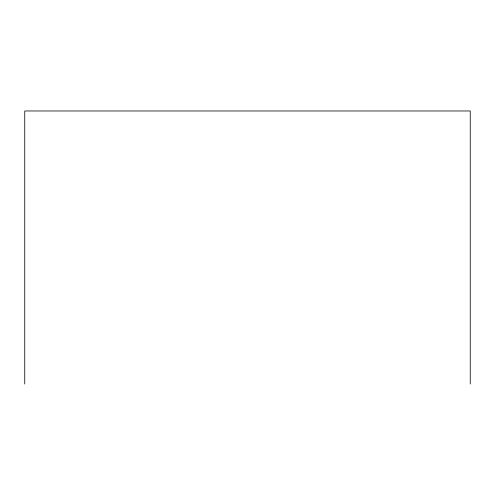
<?xml version="1.0" encoding="UTF-8"?>
<svg xmlns="http://www.w3.org/2000/svg" width="495" height="495" viewBox="0 0 495 495"><rect width="100%" height="100%" fill="white"/><g stroke="black" fill="none" stroke-linecap="round" stroke-linejoin="round"><path stroke-width="0.74" d="M470.25 384.027L470.25 110.973L24.75 110.973L24.75 384.027"/></g></svg>
